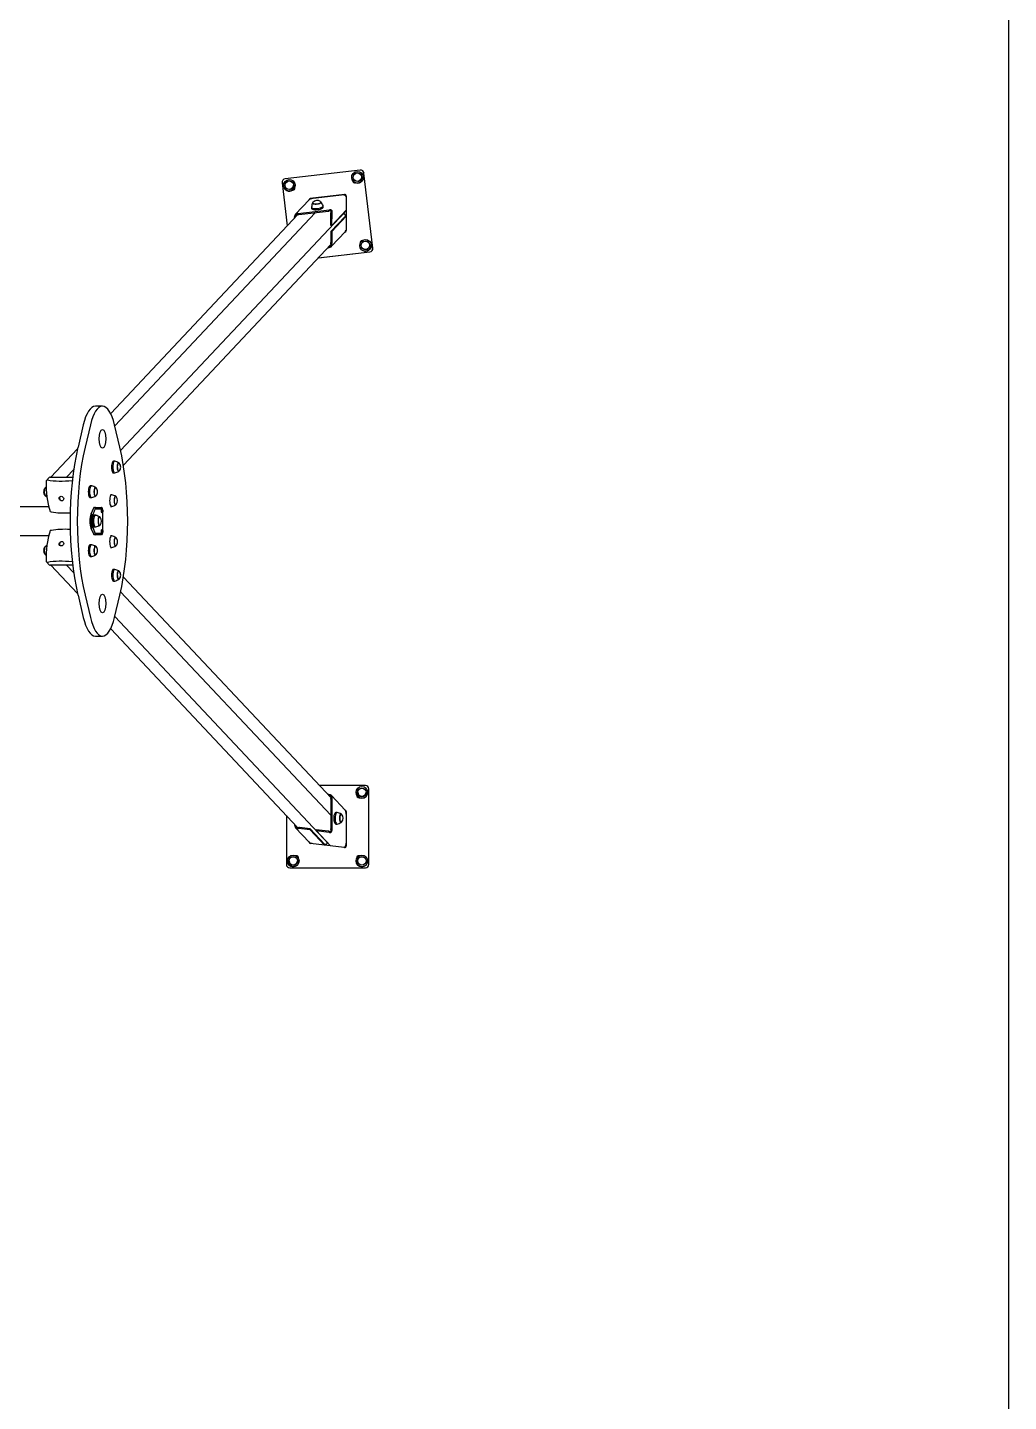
# Model space of a CAD drawing. Header units: millimetres. Extents: x 1089 to 46270, y 1624 to 35257.
# Drawn here: x 1108.289 to 1111.147, y 1629.134 to 1633.139 of the extents above; entities that cross this region are included whole.
import ezdxf

# ---------------------------------------------------------------- set-up
doc = ezdxf.new("R2010")
doc.units = ezdxf.units.MM
doc.layers.add('www.cad-blocks.net', color=7, linetype='Continuous')

# ---------------------------------------------------------------- blocks, each defined once
blk = doc.blocks.new('A$C58256AF6')
at = {"ltscale": 25.4}
for p, q in [((3.7581, 2.0465), (3.5397, 2.0208)), ((3.766, 2.044), (3.7659, 2.044)), ((3.5309, 2.0097), (3.5457, 1.8841)), ((3.5598, 2.0115), (3.5597, 2.0115)), ((3.5632, 2.0148), (3.5631, 2.0148)), ((3.7391, 2.0128), (3.7392, 2.0128)), ((3.742, 2.0166), (3.7421, 2.0166)), ((3.7584, 2.0349), (3.7583, 2.0349)), ((3.7618, 2.0382), (3.7617, 2.0382)), ((3.7949, 1.8193), (3.7692, 2.0377)), ((3.795, 1.8192), (3.7693, 2.0377)), ((3.5406, 1.9894), (3.5406, 1.9894)), ((3.5434, 1.9932), (3.5435, 1.9932)), ((3.6131, 1.9635), (3.7122, 1.9751)), ((3.7123, 1.9751), (3.6132, 1.9634)), ((3.7047, 1.9742), (3.6202, 1.9642)), ((3.7178, 1.9701), (3.7171, 1.8704)), ((3.7172, 1.9685), (3.7178, 1.9677)), ((3.0602, 1.2289), (3.7135, 1.9241)), ((3.6092, 1.9599), (3.5698, 1.9179)), ((3.5767, 1.9195), (3.6686, 1.9303)), ((3.5795, 1.9166), (3.6661, 1.9268)), ((3.6164, 1.9382), (3.6168, 1.9345)), ((3.6196, 1.9506), (3.6198, 1.9493)), ((3.6441, 1.9523), (3.6439, 1.9536)), ((3.6506, 1.9387), (3.6501, 1.9424)), ((3.6704, 1.928), (3.6661, 1.9268)), ((3.6701, 1.9308), (3.6686, 1.9303)), ((3.6704, 1.928), (3.6701, 1.9308)), ((3.6737, 1.9253), (3.6747, 1.9253)), ((3.6747, 1.9253), (3.6766, 1.9253)), ((3.7175, 1.9295), (3.6758, 1.8851)), ((3.6758, 1.8851), (3.6761, 1.9231)), ((3.5763, 1.9168), (3.0313, 1.3368)), ((3.6268, 1.9222), (3.0432, 1.3012)), ((3.5667, 1.9085), (3.5667, 1.9065)), ((3.5693, 1.9127), (3.5675, 1.9127)), ((3.5703, 1.9127), (3.5693, 1.9127)), ((3.5699, 1.911), (3.5699, 1.9099)), ((3.5741, 1.9169), (3.5737, 1.9197)), ((3.7143, 1.9116), (3.6725, 1.8671)), ((3.6726, 1.8847), (3.6729, 1.9201)), ((3.6758, 1.8851), (3.6726, 1.8847)), ((3.7174, 1.9119), (3.6757, 1.8675)), ((3.708, 1.9183), (3.7113, 1.9187)), ((3.7143, 1.9116), (3.7174, 1.912)), ((3.7145, 1.916), (3.7145, 1.9117)), ((3.6725, 1.8671), (3.6723, 1.8358)), ((3.6757, 1.8675), (3.6725, 1.8671)), ((3.6747, 1.8244), (3.7142, 1.8663)), ((3.6757, 1.8675), (3.6754, 1.8327)), ((3.0683, 1.1861), (3.6731, 1.8297)), ((3.6362, 1.7904), (3.7862, 1.8081)), ((3.6363, 1.7905), (3.7861, 1.8082)), ((3.6676, 1.8239), (3.67, 1.8248)), ((3.67, 1.8248), (3.6701, 1.8239)), ((3.6701, 1.8239), (3.6703, 1.822)), ((3.7625, 1.8142), (3.7625, 1.8142)), ((3.7653, 1.818), (3.7654, 1.818)), ((3.7817, 1.8363), (3.7816, 1.8363)), ((3.7851, 1.8396), (3.785, 1.8397)), ((3.0073, 1.3583), (2.9867, 1.3583)), ((2.9514, 1.3042), (2.9361, 1.2388)), ((2.9721, 1.3042), (2.9567, 1.2388)), ((3.0579, 1.2388), (3.0425, 1.3042)), ((2.935, 1.2343), (2.8574, 1.1517)), ((2.9238, 1.1741), (2.9028, 1.1517)), ((3.0431, 1.1978), (3.0393, 1.1978)), ((3.0393, 1.1638), (3.0431, 1.1638)), ((3.0548, 1.193), (3.0535, 1.193)), ((3.0535, 1.1685), (3.0548, 1.1685)), ((2.8523, 1.1504), (2.8444, 1.142)), ((2.8554, 1.1517), (2.9208, 1.1517)), ((2.9756, 1.1259), (2.9718, 1.1259)), ((2.8435, 1.1212), (2.8417, 1.1212)), ((2.8417, 1.0967), (2.8437, 1.0967)), ((2.8446, 1.0967), (2.8453, 1.0967)), ((2.9718, 1.0919), (2.9756, 1.0919)), ((2.9873, 1.1212), (2.986, 1.1212)), ((2.986, 1.0967), (2.9873, 1.0967)), ((3.0341, 1.1003), (3.0303, 1.1003)), ((3.0458, 1.0955), (3.0445, 1.0955)), ((2.8508, 1.0653), (0.9442, 1.0653)), ((2.9808, 1.0607), (2.9739, 1.0436)), ((2.9793, 1.041), (2.9862, 1.058)), ((2.9834, 1.0633), (2.9862, 1.0633)), ((2.9862, 1.0633), (3.0046, 1.0633)), ((2.9871, 1.0593), (3.0056, 1.0593)), ((3.0078, 1.0538), (3.0071, 1.0538)), ((3.0071, 1.0528), (3.0078, 1.0528)), ((3.0073, 1.0538), (3.0073, 1.0528)), ((3.0083, 1.0563), (3.008, 1.0563)), ((3.008, 1.0503), (3.0083, 1.0503)), ((3.0082, 1.0549), (3.0082, 1.0538)), ((3.0082, 1.0528), (3.0082, 1.0516)), ((3.0086, 1.0538), (3.0083, 1.0538)), ((3.0086, 1.0528), (3.0083, 1.0528)), ((3.0086, 1.0538), (3.0086, 1.0549)), ((3.009, 1.0538), (3.0086, 1.0538)), ((3.0086, 1.0528), (3.009, 1.0528)), ((3.0086, 1.0516), (3.0086, 1.0528)), ((3.0086, 0.9963), (3.0086, 1.0503)), ((3.0303, 1.0663), (3.0341, 1.0663)), ((3.0445, 1.071), (3.0458, 1.071)), ((2.9739, 1.0029), (2.9808, 0.9858)), ((2.9791, 1.0046), (2.9859, 0.9875)), ((2.9862, 0.9885), (2.9793, 1.0055)), ((2.9873, 1.0403), (2.9836, 1.0403)), ((2.9836, 1.0063), (2.9873, 1.0063)), ((2.9991, 1.0355), (2.9977, 1.0355)), ((2.9977, 1.011), (2.9991, 1.011)), ((0.9442, 0.9813), (2.8508, 0.9813)), ((2.9862, 0.9833), (2.9834, 0.9833)), ((3.0046, 0.9833), (2.9862, 0.9833)), ((3.0056, 0.9873), (2.9871, 0.9873)), ((3.0056, 0.9853), (2.9871, 0.9853)), ((3.0078, 0.9938), (3.0071, 0.9938)), ((3.0071, 0.9928), (3.0078, 0.9928)), ((3.0073, 0.9938), (3.0073, 0.9928)), ((3.0083, 0.9963), (3.008, 0.9963)), ((3.008, 0.9903), (3.0083, 0.9903)), ((3.0082, 0.9949), (3.0082, 0.9938)), ((3.0082, 0.9928), (3.0082, 0.9916)), ((3.0086, 0.9938), (3.0083, 0.9938)), ((3.0086, 0.9928), (3.0083, 0.9928)), ((3.0086, 0.9938), (3.0086, 0.9949)), ((3.009, 0.9938), (3.0086, 0.9938)), ((3.0086, 0.9928), (3.009, 0.9928)), ((3.0086, 0.9916), (3.0086, 0.9928)), ((3.0341, 0.9803), (3.0303, 0.9803)), ((3.0458, 0.9755), (3.0445, 0.9755)), ((2.8437, 0.9498), (2.8417, 0.9498)), ((2.8417, 0.9253), (2.8435, 0.9253)), ((2.9756, 0.9546), (2.9718, 0.9546)), ((2.9873, 0.9498), (2.986, 0.9498)), ((2.986, 0.9253), (2.9873, 0.9253)), ((3.0303, 0.9463), (3.0341, 0.9463)), ((3.0445, 0.951), (3.0458, 0.951)), ((2.8444, 0.9045), (2.8523, 0.8961)), ((2.9208, 0.8948), (2.8554, 0.8948)), ((2.8574, 0.8948), (2.935, 0.8122)), ((2.9028, 0.8948), (2.9238, 0.8725)), ((2.9718, 0.9206), (2.9756, 0.9206)), ((3.0431, 0.8828), (3.0393, 0.8828)), ((3.0393, 0.8488), (3.0431, 0.8488)), ((3.0548, 0.878), (3.0535, 0.878)), ((3.0535, 0.8535), (3.0548, 0.8535)), ((3.6733, 0.2166), (3.0683, 0.8604)), ((2.9361, 0.8077), (2.9514, 0.7424)), ((2.9567, 0.8077), (2.9721, 0.7424)), ((3.0425, 0.7424), (3.0579, 0.8077)), ((3.6726, 0.1659), (3.0602, 0.8176)), ((3.0432, 0.7453), (3.6671, 0.0815)), ((2.9867, 0.6883), (3.0073, 0.6883)), ((3.0313, 0.7098), (3.5754, 0.1307)), ((3.7732, 0.2529), (3.6392, 0.2529)), ((3.7832, 0.0229), (3.7832, 0.2429)), ((3.7832, 0.0229), (3.7832, 0.2429)), ((3.7832, 0.2429), (3.7832, 0.2429)), ((3.6661, 0.227), (3.6632, 0.2274)), ((3.6682, 0.2236), (3.6666, 0.2238)), ((3.6698, 0.223), (3.6699, 0.2239)), ((3.6699, 0.2239), (3.6702, 0.2258)), ((3.6726, 0.2133), (3.6726, 0.1261)), ((3.6736, 0.2187), (3.6765, 0.2187)), ((3.7143, 0.1812), (3.6749, 0.2232)), ((3.6758, 0.2158), (3.6758, 0.1232)), ((3.7462, 0.2329), (3.7462, 0.2329)), ((3.7509, 0.2329), (3.7509, 0.2329)), ((3.7754, 0.2329), (3.7754, 0.2329)), ((3.7802, 0.2329), (3.7802, 0.2329)), ((3.5432, 0.165), (3.5432, 0.0229)), ((3.6908, 0.1744), (3.6871, 0.1744)), ((3.7026, 0.1697), (3.7012, 0.1697)), ((3.7177, 0.1766), (3.7177, 0.0768)), ((3.57, 0.1342), (3.5681, 0.1342)), ((3.5709, 0.1342), (3.57, 0.1342)), ((3.5702, 0.1293), (3.6096, 0.0873)), ((3.5704, 0.1361), (3.5709, 0.1342)), ((3.6126, 0.1235), (3.578, 0.1278)), ((3.6126, 0.1267), (3.5815, 0.1306)), ((3.6544, 0.0822), (3.6126, 0.1267)), ((3.6126, 0.1235), (3.6126, 0.1267)), ((3.6543, 0.0791), (3.6126, 0.1235)), ((3.63, 0.1246), (3.6652, 0.1202)), ((3.63, 0.1214), (3.63, 0.1246)), ((3.6718, 0.0769), (3.63, 0.1214)), ((3.63, 0.1214), (3.6677, 0.1167)), ((3.6733, 0.1217), (3.6726, 0.1261)), ((3.6733, 0.1217), (3.6761, 0.1217)), ((3.6761, 0.1217), (3.6758, 0.1232)), ((3.6871, 0.1404), (3.6908, 0.1404)), ((3.7012, 0.1452), (3.7026, 0.1452)), ((3.712, 0.0719), (3.613, 0.0842)), ((3.6544, 0.0822), (3.6586, 0.0817)), ((3.6544, 0.0822), (3.6544, 0.0791)), ((3.6618, 0.0845), (3.6618, 0.0871)), ((3.6701, 0.1178), (3.6699, 0.1159)), ((3.6703, 0.1188), (3.6701, 0.1178)), ((3.7106, 0.0727), (3.7095, 0.0721)), ((3.5432, 0.0229), (3.5432, 0.0229)), ((3.5462, 0.0329), (3.5462, 0.0329)), ((3.5509, 0.0329), (3.5509, 0.0329)), ((3.5532, 0.0129), (3.7732, 0.0129)), ((3.5532, 0.0129), (3.7732, 0.0129)), ((3.5754, 0.0329), (3.5754, 0.0329)), ((3.5802, 0.0329), (3.5802, 0.0329)), ((3.7462, 0.0329), (3.7462, 0.0329)), ((3.7509, 0.0329), (3.7509, 0.0329)), ((3.7754, 0.0329), (3.7754, 0.0329)), ((3.7802, 0.0329), (3.7802, 0.0329))]:
    blk.add_line(p, q, dxfattribs=at)
for centre, radius in [((3.7632, 0.2329), 0.017), ((3.7632, 0.2329), 0.0125), ((3.7632, 0.2329), 0.0122), ((3.5632, 0.0329), 0.017), ((3.5632, 0.0329), 0.0125), ((3.5632, 0.0329), 0.0122), ((3.7632, 0.0329), 0.017), ((3.7632, 0.0329), 0.0125), ((3.7632, 0.0329), 0.0122)]:
    blk.add_circle(centre, radius, dxfattribs=at)
for centre, radius, start, end in [((3.7094, 1.9655), 0.00837, 21.0276, 82.1114), ((3.6676, 1.9317), 0.0517, 158.3688, 172.3243), ((3.6332, 1.9403), 0.0175, 56.0704, 138.1219), ((3.6024, 1.9238), 0.0512, 21.8024, 35.8892), ((3.6712, 1.9255), 0.00536, 357.2946, 102.1993), ((3.6639, 1.927), 0.0128, 341.9898, 352.1495), ((2.4972, 2.1804), 1.106, 345.9025, 345.9909), ((3.574, 1.9057), 0.0141, 78.7366, 90.9425), ((3.65, 1.8254), 0.0264, 7.2823, 16.0794), ((3.0304, 1.1483), 0.0511, 61.0361, 75.1158), ((3.0306, 1.2128), 0.0507, 284.8178, 299.0303), ((3.0431, 1.1808), 0.0175, 0, 40.515), ((3.0431, 1.1808), 0.0175, 319.485, 0), ((2.8659, 1.0769), 0.0507, 115.9488, 119.0303), ((2.8481, 1.1386), 0.005, 136.7816, 178.8615), ((2.9629, 1.0765), 0.0511, 61.0361, 75.1158), ((2.8534, 1.1089), 0.0175, 139.485, 179.9999), ((2.8534, 1.1089), 0.0175, 180, 220.515), ((2.8661, 1.1414), 0.0511, 241.0361, 246.7554), ((2.9631, 1.141), 0.0507, 284.8178, 299.0303), ((2.9756, 1.1089), 0.0175, 0, 40.515), ((2.9756, 1.1089), 0.0175, 319.485, 0), ((3.0214, 1.0508), 0.0511, 61.0361, 75.1158), ((3.0341, 1.0833), 0.0175, 319.485, 40.515), ((2.8585, 1.055), 0.005, 197.8798, 259.5686), ((3.005, 1.0544), 0.00408, 2.234, 88.0332), ((2.9989, 1.0533), 0.00826, 356.5285, 3.4715), ((3.0044, 1.055), 0.00382, 359.8303, 20.0677), ((3.0044, 1.0516), 0.00383, 339.9513, 0.1507), ((3.0047, 1.0549), 0.00383, 359.8493, 20.0487), ((3.0047, 1.0516), 0.00382, 339.9323, 0.1697), ((3.0009, 1.0533), 0.00826, 356.5285, 3.4715), ((3.0216, 1.1153), 0.0507, 284.8178, 299.0303), ((2.9747, 0.9908), 0.0511, 61.0361, 75.1158), ((2.9748, 1.0553), 0.0507, 284.8178, 299.0303), ((2.9873, 1.0233), 0.0175, 319.485, 40.515), ((2.8585, 0.9916), 0.005, 100.4314, 162.1202), ((3.005, 0.9944), 0.00408, 2.234, 88.0332), ((2.9989, 0.9933), 0.00826, 356.5285, 3.4715), ((3.0044, 0.995), 0.00382, 359.8303, 20.0677), ((3.0044, 0.9916), 0.00383, 339.9513, 0.1507), ((3.0047, 0.9949), 0.00383, 359.8493, 20.0487), ((3.0047, 0.9916), 0.00382, 339.9323, 0.1697), ((3.0009, 0.9933), 0.00826, 356.5285, 3.4715), ((3.0214, 0.9308), 0.0511, 61.0361, 75.1158), ((3.0341, 0.9633), 0.0175, 0, 40.515), ((3.0341, 0.9633), 0.0175, 319.485, 0), ((2.8534, 0.9376), 0.0175, 139.485, 179.9999), ((2.8534, 0.9376), 0.0175, 180, 220.515), ((2.8659, 0.9055), 0.0507, 113.3687, 119.0303), ((2.8661, 0.9701), 0.0511, 241.0361, 242.7677), ((2.9629, 0.9051), 0.0511, 61.0361, 75.1158), ((2.9631, 0.9696), 0.0507, 284.8178, 299.0303), ((2.9756, 0.9376), 0.0175, 0, 40.515), ((2.9756, 0.9376), 0.0175, 319.485, 0), ((3.0216, 0.9953), 0.0507, 284.8178, 299.0303), ((2.8481, 0.9079), 0.005, 181.1385, 223.2184), ((3.0304, 0.8333), 0.0511, 61.0361, 75.1158), ((3.0306, 0.8978), 0.0507, 284.8178, 299.0303), ((3.0431, 0.8658), 0.0175, 0, 40.515), ((3.0431, 0.8658), 0.0175, 319.485, 0), ((3.7732, 0.2429), 0.01, 359.9998, 89.9998), ((4.0784, 1.361), 1.2092, 250.1677, 250.2493), ((3.6627, 0.2202), 0.0139, 341.2469, 353.8157), ((3.7632, 0.2329), 0.017, 179.9999, 359.9999), ((3.754, 0.2237), 0.006, 167.5788, 282.4208), ((3.754, 0.2237), 0.006, 167.5785, 179.9999), ((3.7632, 0.2329), 0.0122, 179.9999, 359.9999), ((3.6782, 0.1249), 0.0511, 61.0361, 75.1158), ((3.6908, 0.1574), 0.0175, 319.485, 40.515), ((3.7127, 0.1766), 0.005, 359.9998, 72.7988), ((3.7127, 0.1766), 0.005, 359.9998, 72.7982), ((3.574, 0.1547), 0.0272, 270.1734, 278.6254), ((3.6708, 0.1212), 0.00534, 260.5228, 5.5603), ((3.6783, 0.1895), 0.0507, 284.8178, 299.0303), ((3.6137, 0.0892), 0.005, 191.1145, 262.8998), ((3.6733, 0.1295), 0.014, 246.5605, 255.93), ((3.5723, 0.0421), 0.006, 347.579, 102.4204), ((3.5723, 0.0421), 0.006, 359.9999, 102.4199), ((3.7085, 0.0807), 0.00833, 284.2456, 345.4988), ((3.7127, 0.0768), 0.005, 262.8998, 359.9998), ((3.754, 0.0421), 0.006, 77.5792, 192.4206), ((3.754, 0.0421), 0.006, 77.5797, 179.9999), ((3.5532, 0.0229), 0.01, 179.9999, 269.9998), ((3.5532, 0.0229), 0.01, 179.9999, 269.9998), ((3.5632, 0.0329), 0.017, 179.9999, 359.9999), ((3.5632, 0.0329), 0.0122, 179.9999, 359.9999), ((3.7632, 0.0329), 0.017, 179.9999, 359.9999), ((3.7732, 0.0229), 0.01, 269.9998, 359.9998), ((3.7732, 0.0229), 0.01, 269.9998, 359.9998)]:
    blk.add_arc(centre, radius, start, end, dxfattribs=at)
for centre, major_axis, ratio in [((3.7504, 2.0255), (-0.0113, -0.0127), 0.999575), ((3.5519, 2.0021), (-0.0113, -0.0127), 0.999575), ((3.5516, 2.0024), (-0.0083, -0.00934), 0.999575), ((3.5516, 2.0023), (-0.00827, -0.00931), 0.999575), ((3.5516, 2.0024), (-0.00814, -0.00916), 0.999575), ((3.7502, 2.0258), (-0.0083, -0.00934), 0.999575), ((3.7502, 2.0257), (-0.00827, -0.00931), 0.999575), ((3.7502, 2.0258), (-0.00814, -0.00916), 0.999575), ((3.7738, 1.827), (-0.0113, -0.0127), 0.999575), ((3.7735, 1.8272), (-0.0083, -0.00934), 0.999575), ((3.7735, 1.8271), (-0.00827, -0.00931), 0.999575), ((3.7735, 1.8272), (-0.00814, -0.00916), 0.999575), ((3.0073, 1.2633), (0, -0.0275), 0.34202), ((2.8879, 1.0891), (-0.0051, 0.00479), 0.883019), ((2.8879, 0.9574), (0.0051, 0.00479), 0.883019), ((3.0073, 0.7833), (0, -0.0275), 0.34202)]:
    blk.add_ellipse(centre, major_axis=major_axis, ratio=ratio, dxfattribs=at)
for centre, major_axis, ratio, start_param, end_param in [((3.7593, 2.0366), (-0.00664, -0.00747), 0.999575, 2.414499, 3.985295), ((3.7594, 2.0365), (-0.00664, -0.00747), 0.999575, 2.414499, 3.141593), ((3.5408, 2.0108), (0.00664, 0.00747), 0.999575, 0.843703, 2.414499), ((3.5519, 2.0021), (-0.0113, -0.0127), 0.999575, 0, 3.141593), ((3.5518, 2.0022), (-0.0083, -0.00934), 0.999575, 3.141593, 3.344348), ((3.7425, 2.0153), (0.00399, 0.00448), 0.999575, 2.204861, 4.202083), ((3.7426, 2.0152), (0.00399, 0.00448), 0.999575, 2.211747, 3.141593), ((3.7505, 2.0255), (-0.0113, -0.0127), 0.999575, 0, 3.141593), ((3.7504, 2.0255), (-0.0083, -0.00934), 0.999575, 6.080401, 6.283185), ((3.7504, 2.0255), (-0.00814, -0.00916), 0.999575, 0.858882, 2.282715), ((3.7504, 2.0255), (-0.0083, -0.00934), 0.999575, 3.141593, 3.344409), ((3.5518, 2.0022), (-0.0083, -0.00934), 0.999575, 6.080461, 6.283185), ((3.5518, 2.0022), (-0.00814, -0.00916), 0.999575, 0.858638, 2.282965), ((3.5621, 1.994), (-0.00399, -0.00448), 0.999575, 0.626915, 2.631287), ((3.6137, 1.9585), (-0.00332, -0.00374), 0.999575, 3.985295, 5.249996), ((3.6138, 1.9584), (0.00332, 0.00374), 0.999575, 0.843703, 2.063225), ((3.7128, 1.9702), (-0.00332, -0.00374), 0.999575, 2.290581, 3.985295), ((3.7129, 1.9701), (-0.00332, -0.00374), 0.999575, 3.141593, 3.985295), ((3.6332, 1.9403), (-0.0169, -0.0021), 0.321402, 6.206389, 6.283185), ((3.6332, 1.9403), (-0.0169, -0.0021), 0.321402, 0, 3.218459), ((3.6337, 1.9366), (-0.0169, -0.0021), 0.321402, 0, 3.141593), ((3.6318, 1.9516), (-0.0124, -0.0015), 0.321402, 0, 3.37057), ((3.6318, 1.9516), (-0.0124, -0.0015), 0.321402, 6.054209, 6.283185), ((3.6318, 1.9521), (-0.0122, -0.0015), 0.321402, 0, 3.495441), ((3.6318, 1.9521), (-0.0122, -0.0015), 0.321402, 5.929337, 6.283185), ((3.7113, 1.9262), (0.00233, 0.00248), 0.883015, 4.712373, 5.528839), ((3.7113, 1.9156), (-0.00233, -0.00248), 0.883015, 2.387247, 3.958043), ((3.7121, 1.8704), (0.00332, 0.00374), 0.999575, 4.168849, 5.432173), ((3.7636, 1.8349), (0.00399, 0.00448), 0.999575, 0.656643, 2.602615), ((3.7637, 1.8348), (0.00399, 0.00448), 0.999575, 0.687302, 2.57303), ((3.7738, 1.8269), (-0.0113, -0.0127), 0.999575, 0, 3.141593), ((3.7737, 1.827), (-0.0083, -0.00934), 0.999575, 6.082373, 6.283185), ((3.7737, 1.827), (-0.00814, -0.00916), 0.999575, 0.858323, 2.283292), ((3.7737, 1.827), (-0.0083, -0.00934), 0.999575, 3.141593, 3.342354), ((3.7849, 1.8181), (-0.00664, -0.00747), 0.999575, 0.843703, 2.414499), ((3.785, 1.818), (-0.00664, -0.00747), 0.999575, 0.843703, 2.414499), ((2.9867, 1.2333), (0, -0.125), 0.34202, 3.141593, 4.109321), ((3.0073, 1.2333), (0, -0.125), 0.34202, 2.173864, 4.109321), ((3.0431, 1.0233), (0, 0.38), 0.34202, 0.967728, 2.173864), ((3.0638, 1.0233), (0, 0.38), 0.34202, 0.967728, 2.173864), ((2.9509, 1.0233), (0, -0.38), 0.34202, 0.967728, 2.173864), ((3.0393, 1.1808), (0, 0.017), 0.34202, 0, 3.141593), ((3.0431, 1.1808), (0, 0.017), 0.34202, 0, 3.141593), ((3.0431, 1.1808), (0, 0.017), 0.34202, 6.20057, 6.283185), ((3.0543, 1.1808), (0, 0.0125), 0.34202, 0, 3.378929), ((3.0548, 1.1808), (0, 0.0123), 0.34202, 0, 3.522307), ((3.052, 1.1808), (0, -0.0125), 0.34202, 2.962108, 3.141593), ((3.0543, 1.1808), (0, 0.0125), 0.34202, 6.045849, 6.283185), ((3.0548, 1.1808), (0, 0.0123), 0.34202, 5.902471, 6.283185), ((2.8817, 1.1321), (0, -0.1124), 0.34202, 4.654351, 5.468577), ((2.8481, 1.1386), (0.005, -0.0001), 0.054507, 3.141593, 3.4912), ((2.9225, 1.1786), (-0.1115, -0.0139), 0.321402, 0.794146, 1.505285), ((2.856, 1.147), (0.00364, -0.00342), 0.883019, 2.387263, 3.141593), ((2.9718, 1.1089), (0, 0.017), 0.34202, 0, 3.141593), ((2.9756, 1.1089), (0, 0.017), 0.34202, 0, 3.141593), ((2.9756, 1.1089), (0, 0.017), 0.34202, 6.20057, 6.283185), ((2.9869, 1.1089), (0, 0.0125), 0.34202, 0, 3.378929), ((2.9845, 1.1089), (0, 0.0124), 0.34202, 6.1037, 6.283185), ((2.9869, 1.1089), (0, 0.0125), 0.34202, 6.045849, 6.283185), ((2.8417, 1.1089), (0, 0.0123), 0.34202, 0, 3.013471), ((2.8421, 1.1089), (0, 0.0125), 0.34202, 0.187678, 3.141593), ((2.8445, 1.1089), (0, 0.0124), 0.34202, 2.326279, 3.324738), ((2.8445, 1.1089), (0, 0.0124), 0.34202, 0.235643, 0.407007), ((2.8885, 1.0898), (-0.0051, 0.00479), 0.883019, 0.075877, 3.065716), ((2.9873, 1.1089), (0, 0.0123), 0.34202, 0, 3.522307), ((2.9873, 1.1089), (0, 0.0123), 0.34202, 5.902471, 6.283185), ((3.0341, 1.0833), (0, 0.017), 0.34202, 0, 3.223656), ((3.0454, 1.0833), (0, 0.0125), 0.34202, 0, 3.378929), ((3.0458, 1.0833), (0, -0.0123), 0.34202, 2.760878, 6.283185), ((3.0454, 1.0833), (0, 0.0125), 0.34202, 6.045849, 6.283185), ((2.8585, 1.055), (0.00476, 0.00154), 0.644773, 2.677679, 3.141593), ((2.8585, 1.055), (0.00091, 0.00492), 0.663706, 3.141593, 3.585737), ((2.9341, 1.0856), (0.1115, 0.0139), 0.321402, 3.935739, 4.486192), ((2.9798, 1.0233), (0, -0.0265), 0.34202, 3.845749, 5.579029), ((2.9803, 1.0233), (0, 0.027), 0.34202, 0.704157, 2.437436), ((2.9831, 1.0233), (0, -0.027), 0.34202, 3.845749, 5.579029), ((2.9744, 1.0435), (0.000464, -0.000187), 0.716194, 3.141593, 3.653762), ((2.9836, 1.0233), (0, 0.0265), 0.34202, 0.704157, 2.437436), ((2.9836, 1.0233), (0, -0.0255), 0.34202, 3.845749, 5.579029), ((2.984, 1.0233), (0, -0.025), 0.34202, 3.845749, 5.579029), ((2.9845, 1.0233), (0, 0.0245), 0.34202, 0.704157, 2.437436), ((2.9834, 1.0533), (0, 0.01), 0.34202, 0, 0.704157), ((2.9862, 1.0533), (0, -0.01), 0.34202, 3.141593, 3.845749), ((2.9867, 1.0533), (0, 0.0095), 0.34202, 0, 0.704157), ((2.9871, 1.0533), (0, -0.008), 0.34202, 3.141593, 3.845749), ((2.9876, 1.0533), (0, 0.0075), 0.34202, 0, 0.704157), ((3.0051, 1.0533), (0, 0.00525), 0.34202, 0, 3.140668), ((3.0046, 1.0533), (0, 0.01), 0.34202, 5.845816, 6.283185), ((3.0051, 1.0533), (0, -0.0095), 0.34202, 2.221068, 3.141593), ((3.0051, 1.0533), (0, 0.0085), 0.34202, 5.754757, 6.283185), ((3.0056, 1.0533), (0, 0.006), 0.34202, 5.678245, 6.283185), ((3.006, 1.0533), (0, -0.0075), 0.34202, 2.039179, 3.141593), ((3.006, 1.0533), (0, 0.0065), 0.34202, 5.404022, 6.283185), ((3.043, 1.0833), (0, 0.0124), 0.34202, 3.141593, 3.321078), ((3.0458, 1.0833), (0, -0.0123), 0.34202, 0, 0.380714), ((2.9744, 1.0031), (0.000464, 0.000187), 0.716194, 2.629423, 3.141593), ((2.9845, 1.0233), (0, -0.0235), 0.34202, 3.845749, 5.579029), ((2.9836, 1.0233), (0, 0.017), 0.34202, 0, 3.141593), ((2.9788, 1.0412), (-0.000464, 0.000187), 0.716194, 3.141591, 3.653762), ((2.9788, 1.0054), (-0.000464, -0.000187), 0.716194, 2.629423, 3.141593), ((2.9873, 1.0233), (0, 0.017), 0.34202, 0, 3.141593), ((2.9873, 1.0233), (0, 0.017), 0.34202, 6.20057, 6.283185), ((2.9986, 1.0233), (0, -0.0125), 0.34202, 2.904256, 6.283185), ((2.9991, 1.0233), (0, 0.0123), 0.34202, 0, 3.522307), ((2.9962, 1.0233), (0, 0.0124), 0.34202, 3.141593, 3.321078), ((2.9986, 1.0233), (0, -0.0125), 0.34202, 0, 0.237337), ((2.9991, 1.0233), (0, 0.0123), 0.34202, 5.902471, 6.283185), ((2.8817, 0.9144), (0, -0.1124), 0.34202, 3.956201, 4.770427), ((2.8585, 0.9916), (0.00476, -0.00154), 0.644773, 3.141593, 3.605506), ((2.8585, 0.9916), (0.00091, -0.00492), 0.663706, 2.697448, 3.141593), ((2.9341, 0.961), (-0.1115, 0.0139), 0.321402, 4.938588, 5.489039), ((2.8885, 0.9567), (0.0051, 0.00479), 0.883019, 0.075876, 3.065717), ((2.9829, 0.9933), (0, -0.0095), 0.34202, 5.579029, 5.977186), ((2.9834, 0.9933), (0, 0.01), 0.34202, 2.437436, 3.141593), ((2.9862, 0.9933), (0, -0.01), 0.34202, 5.579029, 6.283185), ((2.9867, 0.9933), (0, 0.0095), 0.34202, 2.437436, 3.141593), ((2.9871, 0.9933), (0, -0.008), 0.34202, 5.579029, 6.283185), ((2.9876, 0.9933), (0, 0.0075), 0.34202, 2.437436, 3.141593), ((3.0051, 0.9933), (0, 0.00525), 0.34202, 0, 3.140668), ((3.0051, 0.9933), (0, -0.0095), 0.34202, 0, 0.920524), ((3.0051, 0.9933), (0, 0.0085), 0.34202, 3.141593, 3.590602), ((3.0056, 0.9933), (0, 0.006), 0.34202, 3.141593, 3.729536), ((3.0056, 0.9933), (0, 0.008), 0.34202, 3.141593, 3.595471), ((3.006, 0.9933), (0, -0.0075), 0.34202, 0, 1.069911), ((3.0341, 0.9633), (0, -0.017), 0.34202, 3.058977, 6.283185), ((3.0454, 0.9633), (0, 0.0125), 0.34202, 0, 3.378929), ((3.0458, 0.9633), (0, 0.0123), 0.34202, 0, 3.522307), ((3.043, 0.9633), (0, 0.0124), 0.34202, 6.1037, 6.283185), ((3.0454, 0.9633), (0, 0.0125), 0.34202, 6.045849, 6.283185), ((3.0458, 0.9633), (0, 0.0123), 0.34202, 5.902471, 6.283185), ((2.8417, 0.9376), (0, 0.0123), 0.34202, 0, 3.013471), ((2.8421, 0.9376), (0, 0.0125), 0.34202, 0.187678, 3.141593), ((2.8445, 0.9376), (0, 0.0124), 0.34202, 0, 0.407007), ((2.8445, 0.9376), (0, 0.0124), 0.34202, 6.1037, 6.283185), ((2.9718, 0.9376), (0, 0.017), 0.34202, 0, 3.141593), ((2.9756, 0.9376), (0, 0.017), 0.34202, 0, 3.141593), ((2.9756, 0.9376), (0, 0.017), 0.34202, 6.20057, 6.283185), ((2.9869, 0.9376), (0, 0.0125), 0.34202, 0, 3.378929), ((2.9873, 0.9376), (0, 0.0123), 0.34202, 0, 3.522307), ((2.9845, 0.9376), (0, 0.0124), 0.34202, 6.1037, 6.283185), ((2.9869, 0.9376), (0, 0.0125), 0.34202, 6.045849, 6.283185), ((2.9873, 0.9376), (0, 0.0123), 0.34202, 5.902471, 6.283185), ((2.8481, 0.9079), (0.005, 0.0001), 0.054507, 2.791985, 3.141593), ((2.9225, 0.8679), (0.1115, -0.0139), 0.321402, 1.63631, 2.347446), ((2.856, 0.8995), (0.00364, 0.00342), 0.883019, 3.141593, 3.895922), ((3.0393, 0.8658), (0, 0.017), 0.34202, 0, 3.141593), ((3.0431, 0.8658), (0, 0.017), 0.34202, 0, 3.141593), ((3.0431, 0.8658), (0, 0.017), 0.34202, 6.20057, 6.283185), ((3.0543, 0.8658), (0, 0.0125), 0.34202, 0, 3.378929), ((3.0548, 0.8658), (0, 0.0123), 0.34202, 0, 3.522307), ((3.052, 0.8658), (0, -0.0125), 0.34202, 2.962108, 3.141593), ((3.0543, 0.8658), (0, 0.0125), 0.34202, 6.045849, 6.283185), ((3.0548, 0.8658), (0, 0.0123), 0.34202, 5.902471, 6.283185), ((2.9867, 0.8133), (0, 0.125), 0.34202, 2.173864, 3.141593), ((3.0073, 0.8133), (0, 0.125), 0.34202, 2.173864, 4.109321), ((3.6871, 0.1574), (0, -0.017), 0.34202, 3.141593, 6.283185), ((3.6908, 0.1574), (0, -0.017), 0.34202, 3.059167, 6.283185), ((3.7021, 0.1574), (0, 0.0125), 0.34202, 0, 3.378925), ((3.7026, 0.1574), (0, 0.0122), 0.34202, 0, 3.522307), ((3.6997, 0.1574), (0, -0.0125), 0.34202, 2.962108, 2.984774), ((3.7021, 0.1574), (0, 0.0125), 0.34202, 6.045853, 6.283185), ((3.7026, 0.1574), (0, 0.0122), 0.34202, 5.902471, 6.283185), ((3.6908, 0.1574), (0, -0.017), 0.34202, 0, 0.082357), ((3.6586, 0.0849), (-0.00233, 0.00248), 0.883023, 2.32511, 3.895906), ((3.6692, 0.0835), (-0.00233, 0.00248), 0.883023, 1.57078, 2.051214)]:
    blk.add_ellipse(centre, major_axis=major_axis, ratio=ratio, start_param=start_param, end_param=end_param, dxfattribs=at)
for points, knots in [([(3.6202, 1.9642), (3.6173, 1.9639), (3.616, 1.9631), (3.6144, 1.9624), (3.6136, 1.9622)], [0, 0, 0, 0, 0.500001, 1, 1, 1, 1]), ([(3.7105, 1.9738), (3.7103, 1.9739), (3.7086, 1.9741), (3.7073, 1.9745), (3.7047, 1.9742)], [0, 0, 0, 0, 0.129746, 1, 1, 1, 1]), ([(3.6136, 1.9622), (3.6135, 1.9622), (3.6134, 1.9621), (3.6131, 1.9621), (3.6128, 1.962), (3.6126, 1.9619), (3.6123, 1.9618), (3.612, 1.9617), (3.6118, 1.9616), (3.6115, 1.9615), (3.6113, 1.9614), (3.611, 1.9612), (3.6108, 1.9611), (3.6105, 1.961), (3.6103, 1.9608), (3.6101, 1.9606), (3.6098, 1.9605), (3.6096, 1.9603), (3.6094, 1.9601), (3.6093, 1.96), (3.6092, 1.9599), (3.6092, 1.9599)], [0, 0, 0, 0, 0.027773, 0.0555581, 0.0833602, 0.1111833, 0.1390305, 0.1669042, 0.1948057, 0.2227357, 0.250694, 0.27868, 0.306692, 0.3347278, 0.3627847, 0.3908592, 0.4189474, 0.4470448, 0.4751464, 0.5032468, 0.5078191, 0.5078191, 0.5078191, 0.5078191]), ([(3.6661, 1.9268), (3.6662, 1.9268), (3.6663, 1.9268), (3.6665, 1.9269), (3.6665, 1.9269), (3.6668, 1.9271), (3.6669, 1.9272), (3.6672, 1.9275), (3.6673, 1.9276), (3.6675, 1.928), (3.6676, 1.9281), (3.6678, 1.9286), (3.668, 1.9289), (3.6683, 1.9296), (3.6684, 1.93), (3.6686, 1.9303)], [0, 0, 0, 0, 0.0625, 0.0625, 0.125, 0.125, 0.25, 0.25, 0.375, 0.375, 0.5, 0.5, 0.75, 0.75, 1, 1, 1, 1]), ([(3.6737, 1.9253), (3.6737, 1.9253), (3.6738, 1.9254), (3.6738, 1.9256), (3.6738, 1.9257), (3.6738, 1.9259), (3.6738, 1.9261), (3.6737, 1.9262), (3.6737, 1.9264), (3.6737, 1.9266), (3.6736, 1.9267), (3.6735, 1.9269), (3.6734, 1.927), (3.6733, 1.9272), (3.6732, 1.9273), (3.673, 1.9276), (3.6725, 1.9279), (3.672, 1.9281), (3.6715, 1.9281), (3.6711, 1.9281), (3.6708, 1.9281), (3.6705, 1.928), (3.6704, 1.928)], [0, 0, 0, 0, 0.031428, 0.062544, 0.093446, 0.124245, 0.155064, 0.186039, 0.217316, 0.249124, 0.281577, 0.314652, 0.348325, 0.382572, 0.41737, 0.452703, 0.579388, 0.711063, 0.779369, 0.849911, 0.92332, 1, 1, 1, 1]), ([(3.6729, 1.9201), (3.6729, 1.9221), (3.6733, 1.9233), (3.6736, 1.9245), (3.6737, 1.9253)], [0, 0, 0, 0, 0.440372, 1, 1, 1, 1]), ([(3.6761, 1.9231), (3.6757, 1.923), (3.6753, 1.9228), (3.6746, 1.9225), (3.6742, 1.9224), (3.6738, 1.922), (3.6736, 1.9219), (3.6733, 1.9216), (3.6732, 1.9214), (3.6729, 1.9209), (3.6729, 1.9205), (3.6729, 1.9201)], [0, 0, 0, 0, 0.25, 0.25, 0.5, 0.5, 0.625, 0.625, 0.75, 0.75, 1, 1, 1, 1]), ([(3.5667, 1.9085), (3.5667, 1.9098), (3.5671, 1.9114), (3.5674, 1.9126), (3.5675, 1.9127)], [0, 0, 0, 0, 0.942553, 1, 1, 1, 1]), ([(3.5699, 1.911), (3.5695, 1.9109), (3.5692, 1.9107), (3.5686, 1.9104), (3.5683, 1.9102), (3.5677, 1.9098), (3.5674, 1.9096), (3.5671, 1.9093), (3.5669, 1.9091), (3.5667, 1.9088), (3.5667, 1.9087), (3.5667, 1.9085)], [0, 0, 0, 0, 0.25, 0.25, 0.5, 0.5, 0.75, 0.75, 0.875, 0.875, 1, 1, 1, 1]), ([(3.5737, 1.9197), (3.5733, 1.9197), (3.5729, 1.9197), (3.5721, 1.9195), (3.5717, 1.9193), (3.571, 1.9189), (3.5707, 1.9187), (3.5701, 1.9183), (3.5699, 1.918), (3.5694, 1.9174), (3.5691, 1.9171), (3.5687, 1.9164), (3.5685, 1.9161), (3.5681, 1.9153), (3.568, 1.9148), (3.5677, 1.9138), (3.5675, 1.9133), (3.5675, 1.9127)], [0, 0, 0, 0, 0.125, 0.125, 0.25, 0.25, 0.375, 0.375, 0.5, 0.5, 0.625, 0.625, 0.75, 0.75, 0.875, 0.875, 1, 1, 1, 1]), ([(3.5741, 1.9169), (3.574, 1.9169), (3.5739, 1.9169), (3.5738, 1.9169), (3.5737, 1.9169), (3.5735, 1.9168), (3.5734, 1.9168), (3.5733, 1.9168), (3.5731, 1.9167), (3.573, 1.9167), (3.5729, 1.9166), (3.5728, 1.9165), (3.5727, 1.9165), (3.5726, 1.9164), (3.5725, 1.9163), (3.5723, 1.9162), (3.5722, 1.9161), (3.5721, 1.916), (3.5721, 1.916), (3.572, 1.9159), (3.5717, 1.9156), (3.5714, 1.9152), (3.5711, 1.9146), (3.5708, 1.9141), (3.5706, 1.9137), (3.5704, 1.9132), (3.5703, 1.9129), (3.5703, 1.9127)], [0, 0, 0, 0, 0.02233, 0.044342, 0.066079, 0.087574, 0.108855, 0.129943, 0.150852, 0.171589, 0.192158, 0.212546, 0.232716, 0.252719, 0.272624, 0.292499, 0.312419, 0.33246, 0.352704, 0.373234, 0.394136, 0.501551, 0.631001, 0.707522, 0.793665, 0.890734, 1, 1, 1, 1]), ([(3.5795, 1.9166), (3.578, 1.9164), (3.5764, 1.9169), (3.5748, 1.9169), (3.5741, 1.9169)], [0, 0, 0, 0, 0.520068, 1, 1, 1, 1]), ([(3.5767, 1.9195), (3.5769, 1.9192), (3.5771, 1.9189), (3.5774, 1.9183), (3.5776, 1.918), (3.5779, 1.9175), (3.578, 1.9174), (3.5783, 1.9171), (3.5784, 1.917), (3.5787, 1.9168), (3.5788, 1.9167), (3.5792, 1.9166), (3.5794, 1.9166), (3.5795, 1.9166)], [0, 0, 0, 0, 0.25, 0.25, 0.5, 0.5, 0.625, 0.625, 0.75, 0.75, 0.875, 0.875, 1, 1, 1, 1]), ([(3.7142, 1.8663), (3.7142, 1.8663), (3.7142, 1.8664), (3.7145, 1.8667), (3.7151, 1.8674), (3.7155, 1.8683), (3.7158, 1.869), (3.716, 1.8694), (3.7161, 1.8699), (3.7163, 1.8704), (3.7164, 1.871), (3.7165, 1.8714), (3.7165, 1.8715)], [0.4375829, 0.4375829, 0.4375829, 0.4375829, 0.4440124, 0.462537, 0.5719278, 0.6923744, 0.7364748, 0.7830389, 0.8323731, 0.8847799, 0.9405576, 1, 1, 1, 1]), ([(3.6637, 1.82), (3.6666, 1.8203), (3.6679, 1.8212), (3.6695, 1.8218), (3.6703, 1.822)], [0, 0, 0, 0, 0.500001, 1, 1, 1, 1]), ([(3.6641, 1.8201), (3.6642, 1.8201), (3.6643, 1.8201), (3.6646, 1.8202), (3.6648, 1.8203), (3.6651, 1.8205), (3.6653, 1.8206), (3.6656, 1.8209), (3.6658, 1.8211), (3.6661, 1.8214), (3.6662, 1.8216), (3.6664, 1.822), (3.6665, 1.8222), (3.6666, 1.8225), (3.6667, 1.8227), (3.6667, 1.8229)], [0.0694929, 0.0694929, 0.0694929, 0.0694929, 0.125, 0.125, 0.25, 0.25, 0.375, 0.375, 0.5, 0.5, 0.625, 0.625, 0.75, 0.75, 0.8607501, 0.8607501, 0.8607501, 0.8607501]), ([(3.67, 1.8248), (3.67, 1.8249), (3.6702, 1.8249), (3.6704, 1.825), (3.6706, 1.8251), (3.6708, 1.8252), (3.671, 1.8253), (3.6712, 1.8254), (3.6714, 1.8255), (3.6715, 1.8256), (3.6717, 1.8257), (3.6719, 1.8258), (3.6721, 1.826), (3.6722, 1.8261), (3.6724, 1.8262), (3.6727, 1.8265), (3.673, 1.8269), (3.6732, 1.8274), (3.6734, 1.8278), (3.6734, 1.8281), (3.6734, 1.8284), (3.6734, 1.8286), (3.6734, 1.8287)], [0, 0, 0, 0, 0.044946, 0.088952, 0.13205, 0.174273, 0.215653, 0.25622, 0.296006, 0.335042, 0.373357, 0.410982, 0.447944, 0.484273, 0.519997, 0.555144, 0.673762, 0.786706, 0.841476, 0.895205, 0.948009, 1, 1, 1, 1]), ([(3.6703, 1.822), (3.6707, 1.8221), (3.6711, 1.8222), (3.6719, 1.8225), (3.6723, 1.8227), (3.673, 1.823), (3.6734, 1.8233), (3.6741, 1.8237), (3.6744, 1.824), (3.675, 1.8246), (3.6753, 1.825), (3.6757, 1.8257), (3.6759, 1.826), (3.6761, 1.8268), (3.6762, 1.8272), (3.6763, 1.8279), (3.6763, 1.8283), (3.6762, 1.8287)], [0, 0, 0, 0, 0.125, 0.125, 0.25, 0.25, 0.375, 0.375, 0.5, 0.5, 0.625, 0.625, 0.75, 0.75, 0.875, 0.875, 1, 1, 1, 1]), ([(3.6723, 1.8358), (3.6723, 1.8356), (3.6723, 1.8354), (3.6724, 1.835), (3.6725, 1.8349), (3.6728, 1.8345), (3.6729, 1.8344), (3.6732, 1.8341), (3.6733, 1.834), (3.6738, 1.8336), (3.6741, 1.8334), (3.6747, 1.833), (3.6751, 1.8329), (3.6754, 1.8327)], [0, 0, 0, 0, 0.125, 0.125, 0.25, 0.25, 0.375, 0.375, 0.5, 0.5, 0.75, 0.75, 1, 1, 1, 1]), ([(3.6734, 1.8287), (3.6734, 1.8288), (3.6731, 1.8314), (3.6723, 1.833), (3.6723, 1.8358)], [0, 0, 0, 0, 0.048213, 1, 1, 1, 1]), ([(3.0051, 1.0481), (3.0052, 1.048), (3.0057, 1.048), (3.0067, 1.0483), (3.0077, 1.0489), (3.0084, 1.0498), (3.0089, 1.0508), (3.009, 1.0515), (3.0091, 1.0519)], [0, 0, 0, 0, 0.047683, 0.265051, 0.448198, 0.619515, 0.801091, 1, 1, 1, 1]), ([(3.0051, 0.9881), (3.0052, 0.988), (3.0057, 0.988), (3.0067, 0.9883), (3.0077, 0.9889), (3.0084, 0.9898), (3.0089, 0.9908), (3.009, 0.9915), (3.0091, 0.9919)], [0, 0, 0, 0, 0.047683, 0.265051, 0.448198, 0.619515, 0.801091, 1, 1, 1, 1]), ([(3.6682, 0.2236), (3.6681, 0.2239), (3.668, 0.2242), (3.6677, 0.2249), (3.6676, 0.2252), (3.6673, 0.2258), (3.6671, 0.2261), (3.6668, 0.2265), (3.6667, 0.2267), (3.6664, 0.2269), (3.6662, 0.227), (3.6661, 0.227)], [0, 0, 0, 0, 0.25, 0.25, 0.5, 0.5, 0.75, 0.75, 0.875, 0.875, 1, 1, 1, 1]), ([(3.6661, 0.227), (3.6674, 0.2269), (3.6689, 0.2263), (3.6701, 0.2258), (3.6702, 0.2258)], [0, 0, 0, 0, 0.942553, 1, 1, 1, 1]), ([(3.6736, 0.2187), (3.6736, 0.2188), (3.6736, 0.2189), (3.6736, 0.219), (3.6736, 0.2191), (3.6736, 0.2193), (3.6736, 0.2194), (3.6736, 0.2196), (3.6735, 0.2197), (3.6735, 0.2198), (3.6734, 0.22), (3.6734, 0.2201), (3.6733, 0.2202), (3.6733, 0.2203), (3.6732, 0.2204), (3.6731, 0.2205), (3.6731, 0.2207), (3.673, 0.2208), (3.6729, 0.2209), (3.6728, 0.221), (3.6726, 0.2212), (3.6722, 0.2216), (3.6717, 0.222), (3.6712, 0.2223), (3.6708, 0.2225), (3.6703, 0.2228), (3.67, 0.2229), (3.6698, 0.223)], [0, 0, 0, 0, 0.02233, 0.044342, 0.066079, 0.087574, 0.108855, 0.129943, 0.150852, 0.171589, 0.192158, 0.212546, 0.232716, 0.252719, 0.272624, 0.292499, 0.312419, 0.33246, 0.352704, 0.373234, 0.394136, 0.501551, 0.631001, 0.707522, 0.793665, 0.890734, 1, 1, 1, 1]), ([(3.6765, 0.2187), (3.6765, 0.2192), (3.6765, 0.2196), (3.6764, 0.2204), (3.6763, 0.2208), (3.676, 0.2216), (3.6758, 0.2219), (3.6754, 0.2225), (3.6752, 0.2228), (3.6747, 0.2234), (3.6744, 0.2236), (3.6738, 0.2241), (3.6734, 0.2244), (3.6727, 0.2248), (3.6722, 0.225), (3.6713, 0.2255), (3.6708, 0.2256), (3.6702, 0.2258)], [0, 0, 0, 0, 0.125, 0.125, 0.25, 0.25, 0.375, 0.375, 0.5, 0.5, 0.625, 0.625, 0.75, 0.75, 0.875, 0.875, 1, 1, 1, 1]), ([(3.6726, 0.2133), (3.6726, 0.2148), (3.6733, 0.2164), (3.6736, 0.218), (3.6736, 0.2187)], [0, 0, 0, 0, 0.520068, 1, 1, 1, 1]), ([(3.6758, 0.2158), (3.6755, 0.2156), (3.6751, 0.2155), (3.6745, 0.2152), (3.6742, 0.2151), (3.6737, 0.2148), (3.6736, 0.2147), (3.6733, 0.2145), (3.6732, 0.2144), (3.6729, 0.2141), (3.6728, 0.214), (3.6727, 0.2137), (3.6726, 0.2135), (3.6726, 0.2133)], [0, 0, 0, 0, 0.25, 0.25, 0.5, 0.5, 0.625, 0.625, 0.75, 0.75, 0.875, 0.875, 1, 1, 1, 1]), ([(3.7163, 0.1763), (3.7163, 0.1764), (3.7163, 0.1765), (3.7163, 0.1768), (3.7162, 0.1771), (3.7162, 0.1774), (3.7161, 0.1776), (3.716, 0.1779), (3.716, 0.1782), (3.7159, 0.1784), (3.7158, 0.1787), (3.7157, 0.179), (3.7156, 0.1792), (3.7155, 0.1795), (3.7153, 0.1797), (3.7152, 0.18), (3.7151, 0.1802), (3.7149, 0.1805), (3.7147, 0.1807), (3.7145, 0.1809), (3.7144, 0.1811), (3.7143, 0.1812)], [0, 0, 0, 0, 0.027773, 0.0555581, 0.0833602, 0.1111833, 0.1390305, 0.1669042, 0.1948057, 0.2227357, 0.250694, 0.27868, 0.306692, 0.3347278, 0.3627847, 0.3908592, 0.4189474, 0.4470448, 0.4751464, 0.5032468, 0.5459557, 0.5459557, 0.5459557, 0.5459557]), ([(3.7177, 0.1695), (3.7177, 0.1725), (3.717, 0.1738), (3.7165, 0.1755), (3.7163, 0.1763)], [0, 0, 0, 0, 0.500001, 1, 1, 1, 1]), ([(3.5668, 0.1397), (3.5669, 0.1378), (3.5675, 0.1365), (3.568, 0.135), (3.5681, 0.1342)], [0.0798546, 0.0798546, 0.0798546, 0.0798546, 0.500001, 1, 1, 1, 1]), ([(3.5681, 0.1342), (3.5682, 0.1338), (3.5682, 0.1334), (3.5684, 0.1326), (3.5685, 0.1322), (3.5688, 0.1314), (3.569, 0.131), (3.5694, 0.1303), (3.5696, 0.1299), (3.5702, 0.1293), (3.5705, 0.129), (3.5711, 0.1285), (3.5714, 0.1282), (3.5721, 0.1279), (3.5725, 0.1277), (3.5733, 0.1276), (3.5737, 0.1275), (3.574, 0.1275)], [0, 0, 0, 0, 0.125, 0.125, 0.25, 0.25, 0.375, 0.375, 0.5, 0.5, 0.625, 0.625, 0.75, 0.75, 0.875, 0.875, 1, 1, 1, 1]), ([(3.5709, 0.1342), (3.571, 0.1341), (3.571, 0.134), (3.5711, 0.1338), (3.5711, 0.1336), (3.5712, 0.1334), (3.5713, 0.1332), (3.5713, 0.133), (3.5714, 0.1328), (3.5715, 0.1326), (3.5716, 0.1324), (3.5717, 0.1322), (3.5718, 0.132), (3.5719, 0.1318), (3.5721, 0.1317), (3.5723, 0.1314), (3.5727, 0.131), (3.5731, 0.1307), (3.5735, 0.1305), (3.5738, 0.1304), (3.5741, 0.1304), (3.5743, 0.1304), (3.5744, 0.1303)], [0, 0, 0, 0, 0.044946, 0.088952, 0.13205, 0.174273, 0.215653, 0.25622, 0.296006, 0.335042, 0.373357, 0.410982, 0.447944, 0.484273, 0.519997, 0.555144, 0.673762, 0.786706, 0.841476, 0.895205, 0.948009, 1, 1, 1, 1]), ([(3.5744, 0.1303), (3.5745, 0.1303), (3.5771, 0.1304), (3.5787, 0.1309), (3.5815, 0.1306)], [0, 0, 0, 0, 0.048213, 1, 1, 1, 1]), ([(3.5815, 0.1306), (3.5813, 0.1306), (3.5811, 0.1306), (3.5807, 0.1305), (3.5805, 0.1305), (3.5802, 0.1303), (3.58, 0.1302), (3.5797, 0.1299), (3.5796, 0.1298), (3.5792, 0.1294), (3.5789, 0.1291), (3.5785, 0.1285), (3.5782, 0.1282), (3.578, 0.1278)], [0, 0, 0, 0, 0.125, 0.125, 0.25, 0.25, 0.375, 0.375, 0.5, 0.5, 0.75, 0.75, 1, 1, 1, 1]), ([(3.6677, 0.1167), (3.6677, 0.117), (3.6676, 0.1174), (3.6674, 0.1182), (3.6672, 0.1186), (3.667, 0.1191), (3.6669, 0.1192), (3.6666, 0.1195), (3.6665, 0.1197), (3.666, 0.12), (3.6656, 0.1201), (3.6652, 0.1202)], [0, 0, 0, 0, 0.25, 0.25, 0.5, 0.5, 0.625, 0.625, 0.75, 0.75, 1, 1, 1, 1]), ([(3.6652, 0.1202), (3.6671, 0.1199), (3.6683, 0.1194), (3.6695, 0.1189), (3.6703, 0.1188)], [0, 0, 0, 0, 0.440372, 1, 1, 1, 1]), ([(3.6703, 0.1188), (3.6703, 0.1187), (3.6704, 0.1187), (3.6706, 0.1187), (3.6707, 0.1187), (3.6709, 0.1186), (3.671, 0.1186), (3.6712, 0.1186), (3.6714, 0.1187), (3.6715, 0.1187), (3.6717, 0.1187), (3.6719, 0.1188), (3.6721, 0.1188), (3.6722, 0.1189), (3.6724, 0.119), (3.6727, 0.1193), (3.673, 0.1197), (3.6733, 0.1202), (3.6734, 0.1207), (3.6734, 0.121), (3.6734, 0.1214), (3.6733, 0.1216), (3.6733, 0.1217)], [0, 0, 0, 0, 0.031428, 0.062544, 0.093446, 0.124245, 0.155064, 0.186039, 0.217316, 0.249124, 0.281577, 0.314652, 0.348325, 0.382572, 0.41737, 0.452703, 0.579388, 0.711063, 0.779369, 0.849911, 0.92332, 1, 1, 1, 1]), ([(3.6726, 0.1261), (3.6726, 0.126), (3.6726, 0.1259), (3.6727, 0.1258), (3.6727, 0.1257), (3.6728, 0.1254), (3.6729, 0.1253), (3.6732, 0.125), (3.6733, 0.1249), (3.6736, 0.1246), (3.6737, 0.1245), (3.6742, 0.1242), (3.6745, 0.124), (3.6751, 0.1236), (3.6755, 0.1234), (3.6758, 0.1232)], [0, 0, 0, 0, 0.0625, 0.0625, 0.125, 0.125, 0.25, 0.25, 0.375, 0.375, 0.5, 0.5, 0.75, 0.75, 1, 1, 1, 1]), ([(3.6096, 0.0873), (3.6098, 0.0871), (3.6104, 0.0865), (3.6112, 0.086), (3.6118, 0.0857), (3.6122, 0.0854), (3.6127, 0.0852), (3.6132, 0.085), (3.6137, 0.0849), (3.6141, 0.0848), (3.6143, 0.0847)], [0.474163, 0.474163, 0.474163, 0.474163, 0.5719278, 0.6923744, 0.7364748, 0.7830389, 0.8323731, 0.8847799, 0.9405576, 1, 1, 1, 1]), ([(3.6184, 0.0835), (3.6171, 0.0836), (3.6156, 0.0842), (3.6144, 0.0847), (3.6143, 0.0847)], [0, 0, 0, 0, 0.942553, 1, 1, 1, 1]), ([(3.7166, 0.0787), (3.7166, 0.0789), (3.7171, 0.0806), (3.7177, 0.0818), (3.7177, 0.0844)], [0, 0, 0, 0, 0.129746, 1, 1, 1, 1])]:
    blk.add_open_spline(points, degree=3, knots=knots, dxfattribs=at)
blk = doc.blocks.new('A$C7F230169')
blk.add_blockref('A$C58256AF6', (0, 0))
blk = doc.blocks.new('FORMAT')
at = {"layer": 'www.cad-blocks.net', "color": 155, "true_color": 0x546d8e}
blk.add_line((22.5227, 31.9304), (22.5227, 1.1711), dxfattribs=at)

msp = doc.modelspace()

# ---------------------------------------------------------------- block references
for name, p in [('FORMAT', (1088.6246, 1623.6908)), ('A$C7F230169', (1105.5003, 1630.6768))]:
    msp.add_blockref(name, p)

doc.saveas('drawing.dxf')
